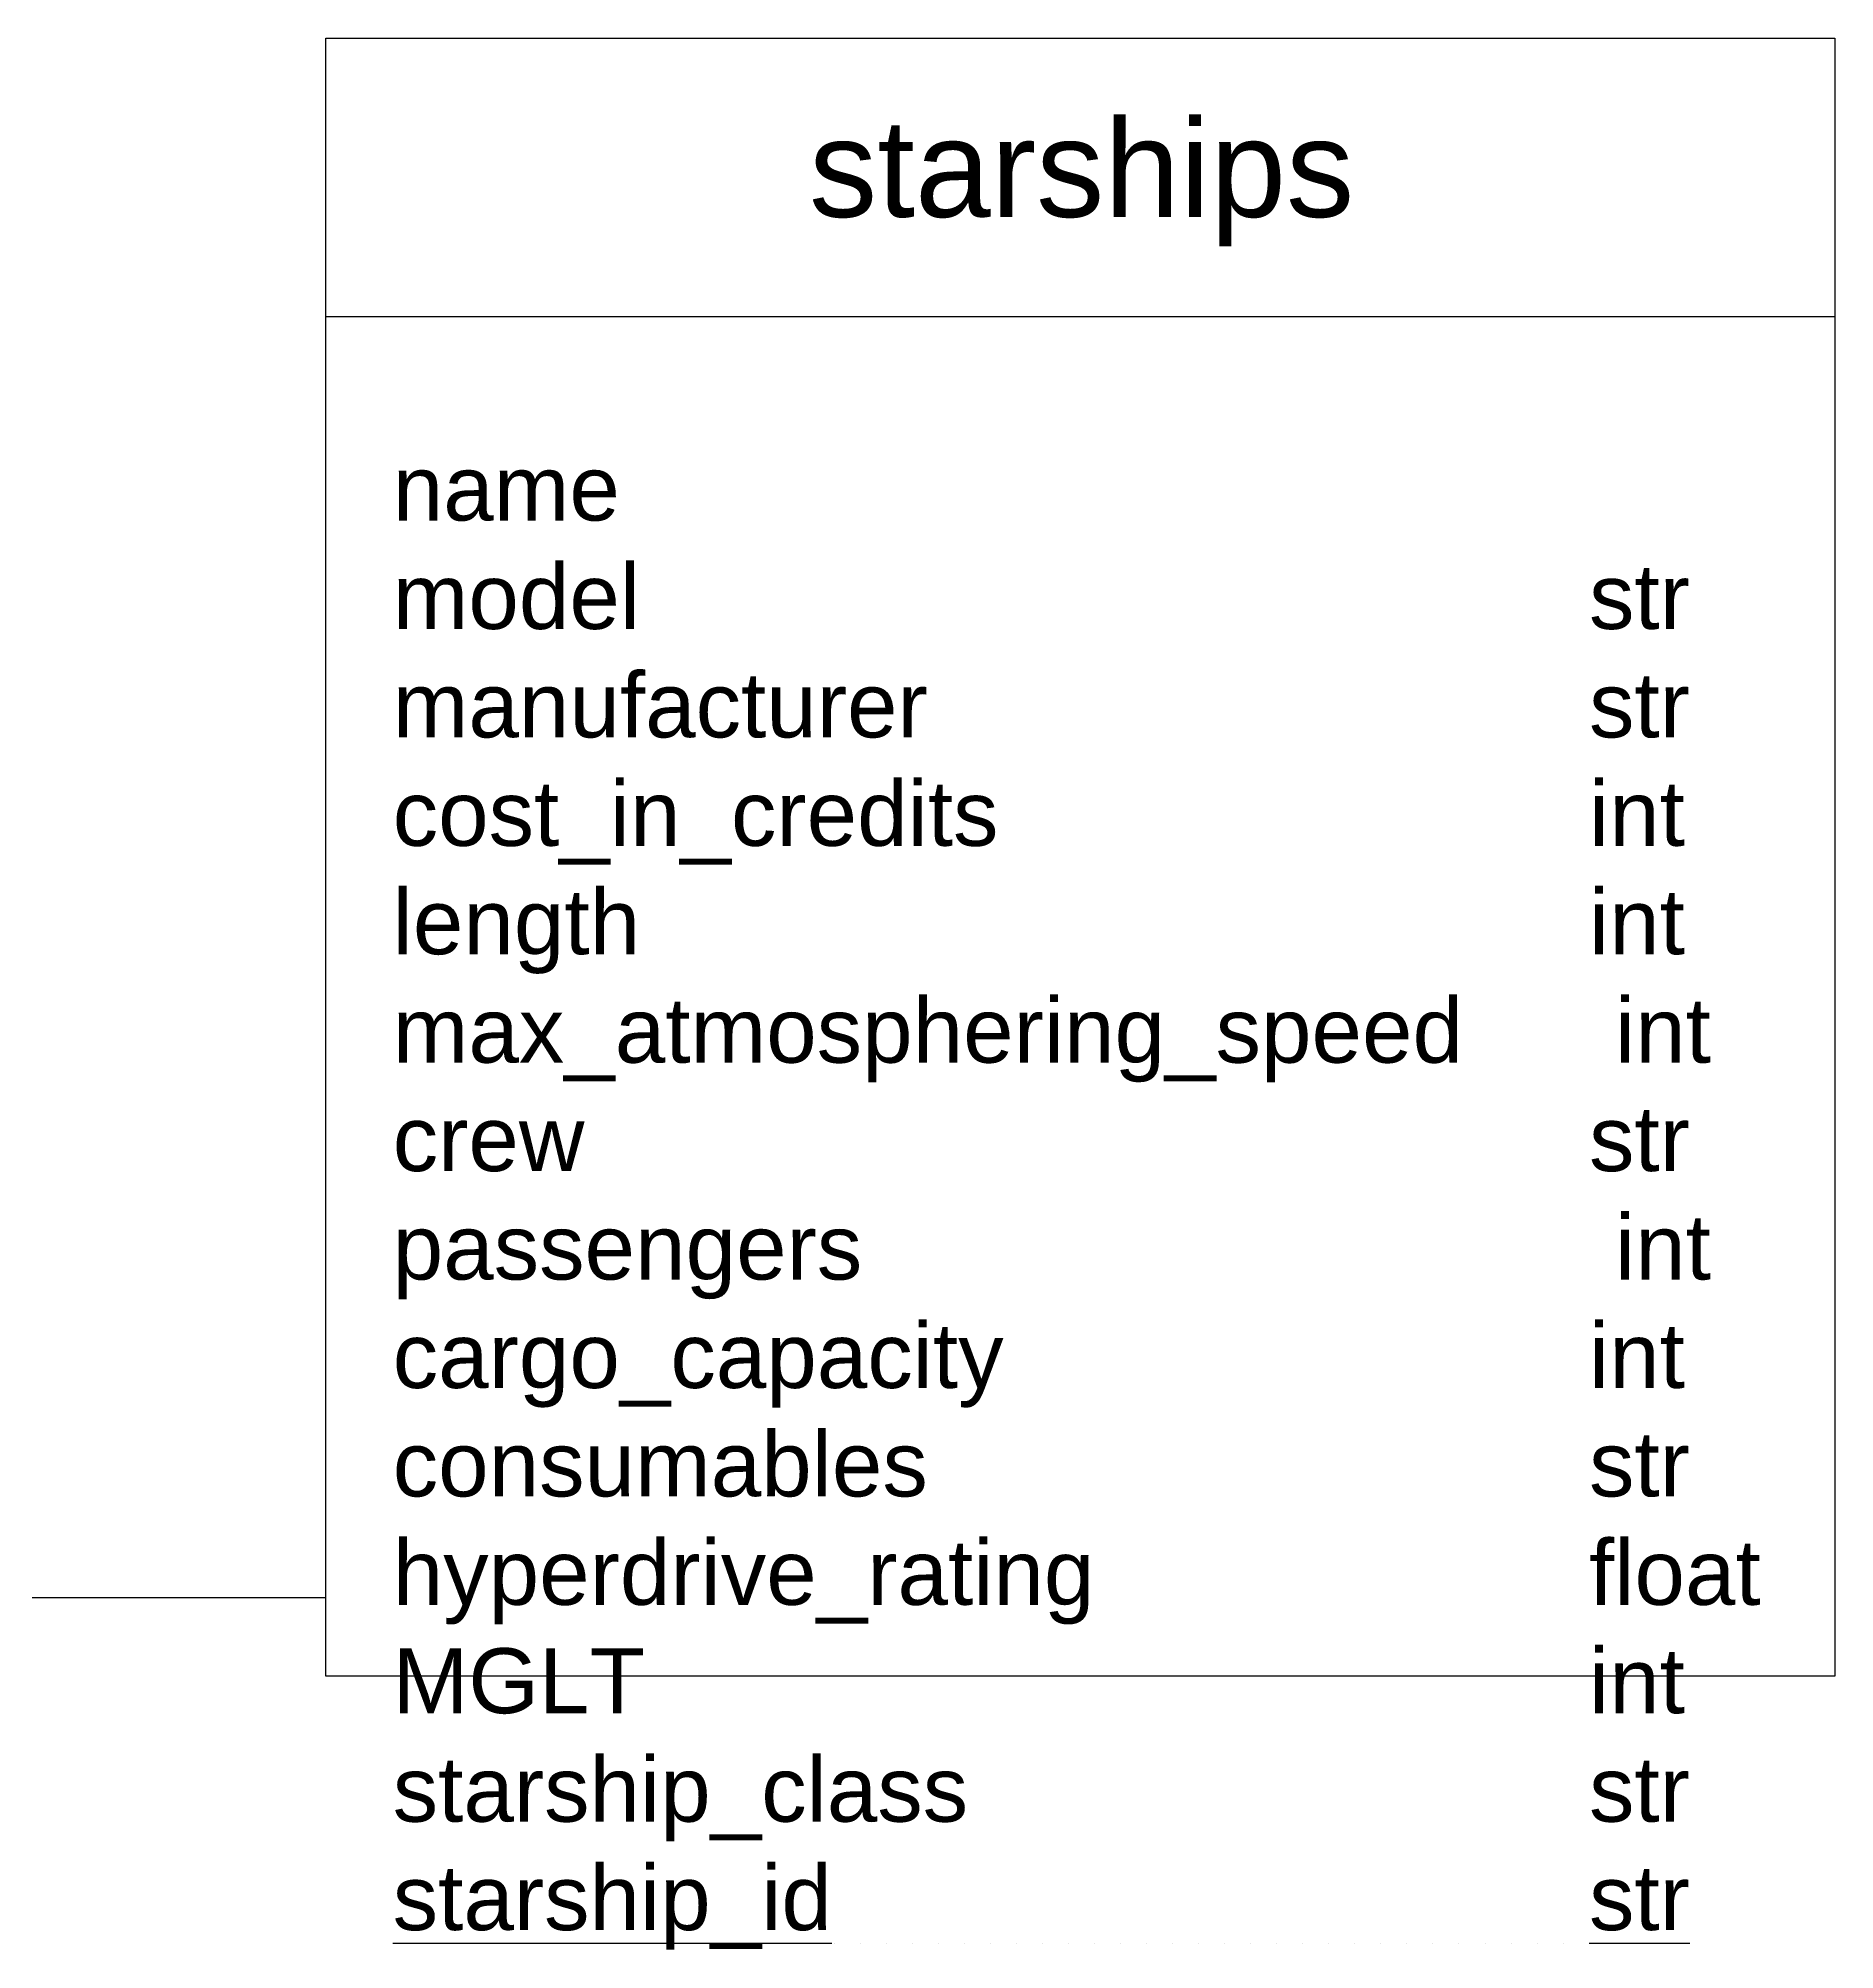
# Model space of a CAD drawing. Header units: inches. Extents: x 101 to 323, y 11 to 182.
# Drawn here: x 267.4 to 322.7, y 115.9 to 174.7 of the extents above; entities that cross this region are included whole.
import ezdxf

# ---------------------------------------------------------------- set-up
doc = ezdxf.new("R2010")
doc.units = ezdxf.units.IN
doc.header["$MEASUREMENT"] = 0
doc.styles.get("Standard").update_dxf_attribs({"font": 'arial.ttf'})

msp = doc.modelspace()

# ---------------------------------------------------------------- linework, layer by layer
msp.add_line((276.25, 126.728), (260.728, 126.728))
for points in [[(276.25, 174.687), (322.666, 174.687), (322.666, 124.323), (276.25, 124.323)], [(276.25, 174.687), (322.666, 174.687), (322.666, 166.116), (276.25, 166.116)]]:
    msp.add_lwpolyline(points, close=True)

# ---------------------------------------------------------------- texts
at = {"insert": (278.307, 172.192), "char_height": 0.2, "attachment_point": 1}
msp.add_mtext_dynamic_manual_height_columns('{\\H15x;           starships\\P\\P}\\P{\\H10x;name\\Pmodel^I^I^I^I^I^I^I^I^I^I^I^I^I^I^I^I^I^I^I^I^I^I^I^I^I^I^I^I^I^I^I^I^I^I^I^I^Istr\\Pmanufacturer^I^I^I^I^I^I^I^I^I^I^I^I^I^I^I^I^I^I^I^I^I^I^I^I^I^Istr\\Pcost_in_credits^I^I^I^I^I^I^I^I^I^I^I^I^I^I^I^I^I^I^I^I^I^I^Iint\\Plength^I^I^I^I^I^I^I^I^I^I^I^I^I^I^I^I^I^I^I^I^I^I^I^I^I^I^I^I^I^I^I^I^I^I^I^I^Iint\\Pmax_atmosphering_speed^I^I^I^I^I^Iint\\Pcrew^I^I^I^I^I^I^I^I^I^I^I^I^I^I^I^I^I^I^I^I^I^I^I^I^I^I^I^I^I^I^I^I^I^I^I^I^I^I^Istr\\Ppassengers^I^I^I^I^I^I^I^I^I^I^I^I^I^I^I^I^I^I^I^I^I^I^I^I^I^I^I^I^Iint\\Pcargo_capacity^I^I^I^I^I^I^I^I^I^I^I^I^I^I^I^I^I^I^I^I^I^I^Iint\\Pconsumables^I^I^I^I^I^I^I^I^I^I^I^I^I^I^I^I^I^I^I^I^I^I^I^I^I^Istr\\Phyperdrive_rating^I^I^I^I^I^I^I^I^I^I^I^I^I^I^I^I^I^I^I^Ifloat\\PMGLT^I^I^I^I^I^I^I^I^I^I^I^I^I^I^I^I^I^I^I^I^I^I^I^I^I^I^I^I^I^I^I^I^I^I^I^I^Iint\\Pstarship_class^I^I^I^I^I^I^I^I^I^I^I^I^I^I^I^I^I^I^I^I^I^I^I^Istr\\P\\Lstarship_id^I^I^I^I^I^I^I^I^I^I^I^I^I^I^I^I^I^I^I^I^I^I^I^I^I^I^I^I^I^Istr}', width=56.63835, gutter_width=1, heights=[0], dxfattribs=at)

doc.saveas('drawing.dxf')
